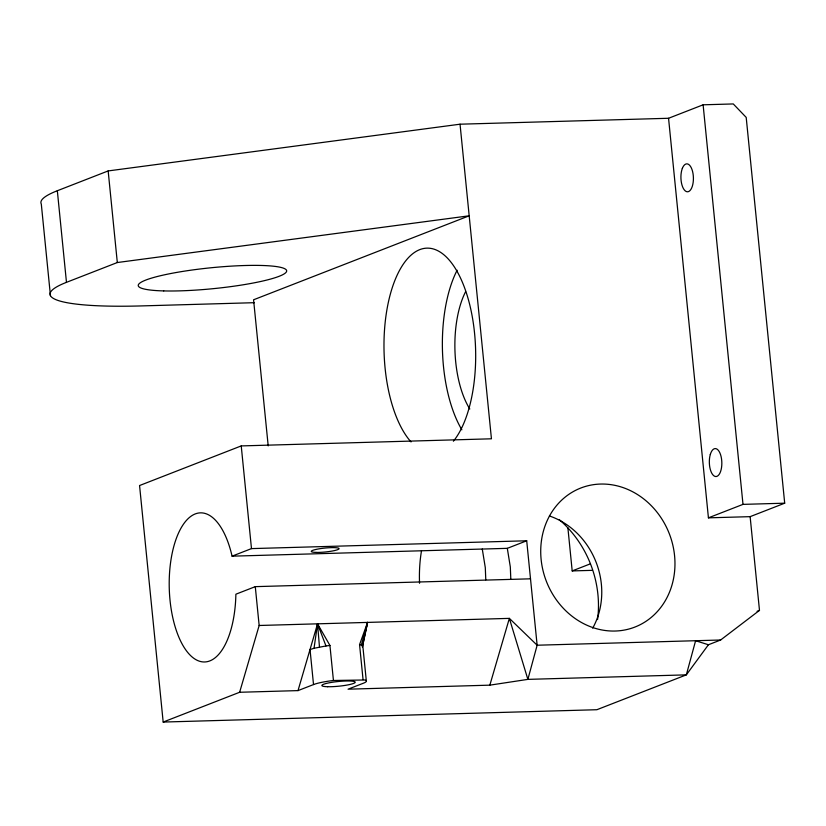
<?xml version="1.0" encoding="UTF-8"?>
<svg xmlns="http://www.w3.org/2000/svg" width="826" height="826" viewBox="0 0 826 826"><rect width="100%" height="100%" fill="white"/><g stroke="black" fill="none" stroke-linecap="round" stroke-linejoin="round"><path stroke-width="1.24" d="M460.041 124.199L491.439 438.802L241.233 445.916L139.563 485.533L163.176 722.058L239.633 692.271L298.01 690.608L313.519 684.568L310.029 649.535L314.035 648.276L317.545 623.837L329.935 645.467L333.436 680.49L364.865 679.984A27.97 3.944 -5.7 0 1 363.564 683.143L348.056 689.183L489.839 685.157L527.876 679.375L686.334 674.863L708.429 644.755L720.623 640.005L759.486 610.383L750.132 516.653L784.7 503.189L746.198 117.395L733.271 103.942L703.112 104.809L668.554 118.273L460.041 124.199L108.165 170.93L57.335 190.734A163.176 22.994 -5.7 0 0 41.3 204.043L50.448 295.646M366.507 626.077L367.58 622.412L362.377 646.903L367.58 622.412L359.558 644.621L363.058 679.653M366.31 680.861L362.81 645.829L361.365 644.961L367.58 622.412M239.633 692.271L259.157 625.488L255.286 586.646L530.509 578.82M298.01 690.608L317.545 623.837L325.981 645.963L329.935 645.467M489.839 685.157L509.363 618.375L259.157 625.488M57.335 190.734L66.472 282.337L117.313 262.534L469.189 215.803L253.572 299.786L268.202 445.885M255.286 586.646L235.875 594.204A74.598 33.298 88.4 0 1 189.897 654.894A74.598 33.298 88.4 0 1 177.879 534.505A74.598 33.298 88.4 0 1 232.075 556.166L251.486 548.609L526.709 540.782L537.137 645.22L527.876 679.375L509.363 618.375L537.137 645.22L720.623 640.005M232.075 556.166L507.309 548.34L526.709 540.782M567.885 527.783L572.191 570.921L590.074 563.952M668.554 118.273L708.429 517.84L742.997 504.376L784.7 503.189M757.091 611.312L759.486 610.383M314.035 648.276L325.981 645.963M333.436 680.49L329.481 680.996A27.97 3.944 -5.7 0 0 313.519 684.568M254.408 302.688L141.256 305.919A163.176 22.994 -5.7 0 1 66.472 282.337M708.429 517.84L750.132 516.653M572.191 570.921L592.418 570.343M163.176 722.058L596.868 709.72L686.334 674.863L695.606 640.718L708.429 644.755M359.558 644.621L361.365 644.961M507.309 548.34L510.313 566.925L510.809 579.088M482.281 549.053L485.296 567.638L485.781 579.8M703.112 104.809L742.997 504.376M241.233 445.916L251.486 548.609M108.165 170.93L117.313 262.534M317.545 623.837L319.476 647.057M469.798 408.994A74.598 33.298 88.4 0 1 465.596 291.712M549.414 515.961A74.598 65.915 68.7 0 1 592.686 628.173M419.546 583.29A74.598 33.298 88.4 0 1 421.518 550.684M411.028 441.931A102.569 45.781 88.4 0 1 392.66 286.488A102.569 45.781 88.4 0 1 463.634 285.311A102.569 45.781 88.4 0 1 453.391 441.218M559.109 519.492A102.569 90.633 68.7 0 1 597.57 619.572M461.858 429.809A102.569 45.781 88.4 0 1 457.119 270.226M541.495 540.359A74.598 65.915 68.7 0 0 632.2 628.039A74.598 65.915 68.7 0 0 649.835 504.242A74.598 65.915 68.7 0 0 541.495 540.359M327.581 686.716A16.788 2.364 -5.7 0 0 354.943 682.699A16.788 2.364 -5.7 0 0 333.105 682.142A16.788 2.364 -5.7 0 0 327.581 686.716M316.059 552.408A13.99 1.972 -5.7 0 0 338.846 549.053A13.99 1.972 -5.7 0 0 320.653 548.588A13.99 1.972 -5.7 0 0 316.059 552.408M163.734 290.917A74.598 10.511 -5.7 0 0 285.3 273.076A74.598 10.511 -5.7 0 0 188.256 270.567A74.598 10.511 -5.7 0 0 163.734 290.917M682.348 168.37A13.99 6.247 88.4 0 0 686.127 191.467A13.99 6.247 88.4 0 0 693.024 173.615A13.99 6.247 88.4 0 0 682.348 168.37M710.298 454.506A13.99 6.247 88.4 0 0 715.337 476.488A13.99 6.247 88.4 0 0 721.129 456.706A13.99 6.247 88.4 0 0 710.298 454.506"/></g></svg>
